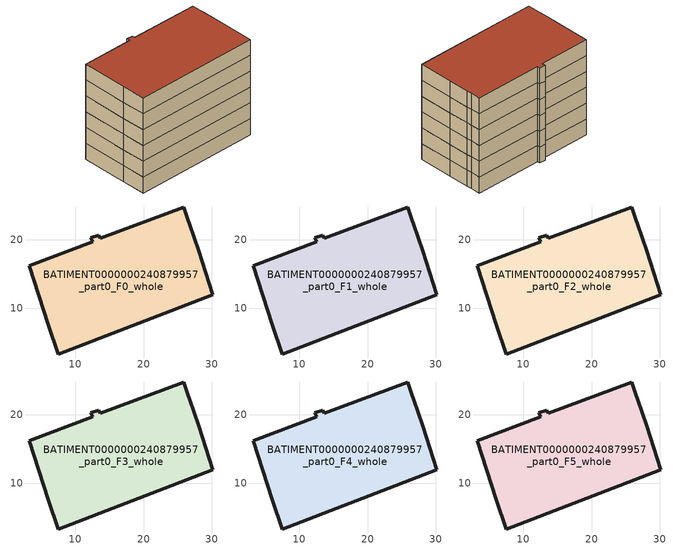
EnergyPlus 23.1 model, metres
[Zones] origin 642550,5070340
BATIMENT0000000240879957_part0_F0_whole
 floor ground (EU_floor_Construction): 26.46,22.98 26.76,22.18 28.06,18.37 30.16,11.97 7.54,3.27 6.04,7.57 3.24,16.18 12.55,19.68 12.25,20.28 13.45,20.68 13.65,20.18 25.86,24.78 z0
 wall outside (EU_wall_Construction): 3.24,16.18 6.04,7.57 7.54,3.27 30.16,11.97 28.06,18.37 26.76,22.18 26.46,22.98 25.86,24.78 13.65,20.18 13.45,20.68 12.25,20.28 12.55,19.68 3.24,16.18 z0:3
BATIMENT0000000240879957_part0_F1_whole
 floor to BATIMENT0000000240879957_part0_F0_whole (EU_floor_Construction): 26.46,22.98 26.76,22.18 28.06,18.37 30.16,11.97 7.54,3.27 6.04,7.57 3.24,16.18 12.55,19.68 12.25,20.28 13.45,20.68 13.65,20.18 25.86,24.78 z3
 wall outside (EU_wall_Construction): 3.24,16.18 6.04,7.57 7.54,3.27 30.16,11.97 28.06,18.37 26.76,22.18 26.46,22.98 25.86,24.78 13.65,20.18 13.45,20.68 12.25,20.28 12.55,19.68 3.24,16.18 z3:6
BATIMENT0000000240879957_part0_F2_whole
 floor to BATIMENT0000000240879957_part0_F1_whole (EU_floor_Construction): 26.46,22.98 26.76,22.18 28.06,18.37 30.16,11.97 7.54,3.27 6.04,7.57 3.24,16.18 12.55,19.68 12.25,20.28 13.45,20.68 13.65,20.18 25.86,24.78 z6
 wall outside (EU_wall_Construction): 3.24,16.18 6.04,7.57 7.54,3.27 30.16,11.97 28.06,18.37 26.76,22.18 26.46,22.98 25.86,24.78 13.65,20.18 13.45,20.68 12.25,20.28 12.55,19.68 3.24,16.18 z6:9
BATIMENT0000000240879957_part0_F3_whole
 floor to BATIMENT0000000240879957_part0_F2_whole (EU_floor_Construction): 26.46,22.98 26.76,22.18 28.06,18.37 30.16,11.97 7.54,3.27 6.04,7.57 3.24,16.18 12.55,19.68 12.25,20.28 13.45,20.68 13.65,20.18 25.86,24.78 z9
 wall outside (EU_wall_Construction): 3.24,16.18 6.04,7.57 7.54,3.27 30.16,11.97 28.06,18.37 26.76,22.18 26.46,22.98 25.86,24.78 13.65,20.18 13.45,20.68 12.25,20.28 12.55,19.68 3.24,16.18 z9:12
BATIMENT0000000240879957_part0_F4_whole
 floor to BATIMENT0000000240879957_part0_F3_whole (EU_floor_Construction): 26.46,22.98 26.76,22.18 28.06,18.37 30.16,11.97 7.54,3.27 6.04,7.57 3.24,16.18 12.55,19.68 12.25,20.28 13.45,20.68 13.65,20.18 25.86,24.78 z12
 wall outside (EU_wall_Construction): 3.24,16.18 6.04,7.57 7.54,3.27 30.16,11.97 28.06,18.37 26.76,22.18 26.46,22.98 25.86,24.78 13.65,20.18 13.45,20.68 12.25,20.28 12.55,19.68 3.24,16.18 z12:15
BATIMENT0000000240879957_part0_F5_whole
 floor to BATIMENT0000000240879957_part0_F4_whole (EU_floor_Construction): 26.46,22.98 26.76,22.18 28.06,18.37 30.16,11.97 7.54,3.27 6.04,7.57 3.24,16.18 12.55,19.68 12.25,20.28 13.45,20.68 13.65,20.18 25.86,24.78 z15
 wall outside (EU_wall_Construction): 3.24,16.18 6.04,7.57 7.54,3.27 30.16,11.97 28.06,18.37 26.76,22.18 26.46,22.98 25.86,24.78 13.65,20.18 13.45,20.68 12.25,20.28 12.55,19.68 3.24,16.18 z15:18
 roof outside (EU_roof_Construction): 30.16,11.97 28.06,18.37 26.76,22.18 26.46,22.98 25.86,24.78 13.65,20.18 13.45,20.68 12.25,20.28 12.55,19.68 3.24,16.18 6.04,7.57 7.54,3.27 z18
[Building]
EU S2 Campaign: North Axis=0; Terrain=City; Solar Distribution=FullExterior
[Site:Location]
Lyon-Bron: Latitude=45.75; Longitude=5; Time Zone=1; Elevation=198
[SizingPeriod:WeatherFileDays]
AnnualSizingPeriod: Begin Month=1; Begin Day of Month=1; End Month=12; End Day of Month=31; Day of Week for Start Day=Monday; Use Weather File Daylight Saving Period=No; Use Weather File Rain and Snow Indicators=No
[MATERIAL]
EU_InternalMass_Material: Roughness=MediumRough; Thickness=0.1; Conductivity=1; Density=1800; Specific Heat=900; Thermal Absorptance=0.9; Solar Absorptance=0.7; Visible Absorptance=0.7
[MATERIAL:NOMASS] Roughness=MediumRough; Thermal Absorptance=0.9; Solar Absorptance=0.7; Visible Absorptance=0.7
Name | Thermal Resistance
EU_wall_NoMass | 0.776494
EU_roof_NoMass | 0.486893
EU_floor_NoMass | 0.421597
[CONSTRUCTION]
EU_wall_Construction: EU_wall_NoMass
EU_roof_Construction: EU_roof_NoMass
EU_floor_Construction: EU_floor_NoMass
EU_InternalMass_Construction: EU_InternalMass_Material
[ZONE] Type=1; Multiplier=1; Ceiling Height=autocalculate; Floor Area=autocalculate; Part of Total Floor Area=Yes
Name | Volume
BATIMENT0000000240879957_part0_F0_whole | 988.947
BATIMENT0000000240879957_part0_F1_whole; BATIMENT0000000240879957_part0_F2_whole; BATIMENT0000000240879957_part0_F3_whole; BATIMENT0000000240879957_part0_F4_whole; BATIMENT0000000240879957_part0_F5_whole | 988.946
[INTERNALMASS] Construction=EU_InternalMass_Construction; Surface Area=329.649
Name | Zone or ZoneList
BATIMENT0000000240879957_part0_F0_whole_EU_InternalMass | BATIMENT0000000240879957_part0_F0_whole
BATIMENT0000000240879957_part0_F1_whole_EU_InternalMass | BATIMENT0000000240879957_part0_F1_whole
BATIMENT0000000240879957_part0_F2_whole_EU_InternalMass | BATIMENT0000000240879957_part0_F2_whole
BATIMENT0000000240879957_part0_F3_whole_EU_InternalMass | BATIMENT0000000240879957_part0_F3_whole
BATIMENT0000000240879957_part0_F4_whole_EU_InternalMass | BATIMENT0000000240879957_part0_F4_whole
BATIMENT0000000240879957_part0_F5_whole_EU_InternalMass | BATIMENT0000000240879957_part0_F5_whole
[OTHEREQUIPMENT] Fuel Type=Electricity; Design Level Calculation Method=Watts/Area; Power per Zone Floor Area=1; Fraction Latent=0; Fraction Radiant=0; Fraction Lost=0; Carbon Dioxide Generation Rate=0; EndUse Subcategory=EU_Step8_InternalGains
Name | Zone or ZoneList or Space or SpaceList | Schedule
EU_Step8_InternalGain_BATIMENT0000000240879957_part0_F0_whole_f000 | BATIMENT0000000240879957_part0_F0_whole | EU_Step8_GainSchedule_BATIMENT0000000240879957_part0_F0_whole_f000
EU_Step8_InternalGain_BATIMENT0000000240879957_part0_F1_whole_f000 | BATIMENT0000000240879957_part0_F1_whole | EU_Step8_GainSchedule_BATIMENT0000000240879957_part0_F1_whole_f000
EU_Step8_InternalGain_BATIMENT0000000240879957_part0_F2_whole_f000 | BATIMENT0000000240879957_part0_F2_whole | EU_Step8_GainSchedule_BATIMENT0000000240879957_part0_F2_whole_f000
EU_Step8_InternalGain_BATIMENT0000000240879957_part0_F3_whole_f000 | BATIMENT0000000240879957_part0_F3_whole | EU_Step8_GainSchedule_BATIMENT0000000240879957_part0_F3_whole_f000
EU_Step8_InternalGain_BATIMENT0000000240879957_part0_F4_whole_f000 | BATIMENT0000000240879957_part0_F4_whole | EU_Step8_GainSchedule_BATIMENT0000000240879957_part0_F4_whole_f000
EU_Step8_InternalGain_BATIMENT0000000240879957_part0_F5_whole_f000 | BATIMENT0000000240879957_part0_F5_whole | EU_Step8_GainSchedule_BATIMENT0000000240879957_part0_F5_whole_f000
[ZONEVENTILATION:DESIGNFLOWRATE] Schedule=EU_AlwaysOn; Design Flow Rate Calculation Method=AirChanges/Hour; Air Changes per Hour=0.693814; Ventilation Type=Natural; Fan Pressure Rise=0; Fan Total Efficiency=1; Constant Term Coefficient=1; Temperature Term Coefficient=0; Velocity Term Coefficient=0; Velocity Squared Term Coefficient=0; Minimum Indoor Temperature=-100; Maximum Indoor Temperature=100; Delta Temperature=-100; Minimum Outdoor Temperature=-100; Maximum Outdoor Temperature=100; Maximum Wind Speed=40
Name | Zone or ZoneList or Space or SpaceList
EU_ConstantAir_BATIMENT0000000240879957_part0_F0_whole | BATIMENT0000000240879957_part0_F0_whole
EU_ConstantAir_BATIMENT0000000240879957_part0_F1_whole | BATIMENT0000000240879957_part0_F1_whole
EU_ConstantAir_BATIMENT0000000240879957_part0_F2_whole | BATIMENT0000000240879957_part0_F2_whole
EU_ConstantAir_BATIMENT0000000240879957_part0_F3_whole | BATIMENT0000000240879957_part0_F3_whole
EU_ConstantAir_BATIMENT0000000240879957_part0_F4_whole | BATIMENT0000000240879957_part0_F4_whole
EU_ConstantAir_BATIMENT0000000240879957_part0_F5_whole | BATIMENT0000000240879957_part0_F5_whole
[HVACTEMPLATE:THERMOSTAT] Constant Heating Setpoint=20; Constant Cooling Setpoint=50
EU_HeatOnly_BATIMENT0000000240879957_part0_F0_whole; EU_HeatOnly_BATIMENT0000000240879957_part0_F1_whole; EU_HeatOnly_BATIMENT0000000240879957_part0_F2_whole; EU_HeatOnly_BATIMENT0000000240879957_part0_F3_whole; EU_HeatOnly_BATIMENT0000000240879957_part0_F4_whole; EU_HeatOnly_BATIMENT0000000240879957_part0_F5_whole
[HVACTEMPLATE:ZONE:IDEALLOADSAIRSYSTEM] System Availability Schedule=EU_AlwaysOn; Maximum Heating Supply Air Temperature=50; Minimum Cooling Supply Air Temperature=13; Maximum Heating Supply Air Humidity Ratio=0.0156; Minimum Cooling Supply Air Humidity Ratio=0.0077; Heating Limit=NoLimit; Cooling Limit=NoLimit; Heating Availability Schedule=EU_AlwaysOn; Cooling Availability Schedule=EU_CoolingOff; Dehumidification Control Type=ConstantSensibleHeatRatio; Cooling Sensible Heat Ratio=0.7; Dehumidification Setpoint=60; Humidification Control Type=None; Humidification Setpoint=30; Outdoor Air Method=None; Outdoor Air Flow Rate per Person=0.00944; Outdoor Air Flow Rate per Zone Floor Area=0; Outdoor Air Flow Rate per Zone=0; Demand Controlled Ventilation Type=None; Outdoor Air Economizer Type=NoEconomizer; Heat Recovery Type=None; Sensible Heat Recovery Effectiveness=0.7; Latent Heat Recovery Effectiveness=0.65
Name | Template Thermostat
BATIMENT0000000240879957_part0_F0_whole | EU_HeatOnly_BATIMENT0000000240879957_part0_F0_whole
BATIMENT0000000240879957_part0_F1_whole | EU_HeatOnly_BATIMENT0000000240879957_part0_F1_whole
BATIMENT0000000240879957_part0_F2_whole | EU_HeatOnly_BATIMENT0000000240879957_part0_F2_whole
BATIMENT0000000240879957_part0_F3_whole | EU_HeatOnly_BATIMENT0000000240879957_part0_F3_whole
BATIMENT0000000240879957_part0_F4_whole | EU_HeatOnly_BATIMENT0000000240879957_part0_F4_whole
BATIMENT0000000240879957_part0_F5_whole | EU_HeatOnly_BATIMENT0000000240879957_part0_F5_whole
[SIZING:ZONE] Zone Cooling Design Supply Air Temperature Input Method=SupplyAirTemperature; Zone Cooling Design Supply Air Temperature=13; Zone Heating Design Supply Air Temperature Input Method=SupplyAirTemperature; Zone Heating Design Supply Air Temperature=50; Zone Cooling Design Supply Air Humidity Ratio=0.008; Zone Heating Design Supply Air Humidity Ratio=0.008; Cooling Design Air Flow Method=DesignDay; Cooling Design Air Flow Rate=0; Cooling Minimum Air Flow per Zone Floor Area=0.000762; Cooling Minimum Air Flow=0; Cooling Minimum Air Flow Fraction=0.2; Heating Design Air Flow Method=DesignDay; Heating Design Air Flow Rate=0; Heating Maximum Air Flow per Zone Floor Area=0.002032; Heating Maximum Air Flow=0.141576; Heating Maximum Air Flow Fraction=0.3; Account for Dedicated Outdoor Air System=No; Dedicated Outdoor Air System Control Strategy=NeutralSupplyAir; Dedicated Outdoor Air Low Setpoint Temperature for Design=autosize; Dedicated Outdoor Air High Setpoint Temperature for Design=autosize; Zone Load Sizing Method=Sensible Load Only No Latent Load; Zone Latent Cooling Design Supply Air Humidity Ratio Input Method=HumidityRatioDifference; Zone Cooling Design Supply Air Humidity Ratio Difference=0.005; Zone Latent Heating Design Supply Air Humidity Ratio Input Method=HumidityRatioDifference; Zone Humidification Design Supply Air Humidity Ratio Difference=0.005
BATIMENT0000000240879957_part0_F0_whole; BATIMENT0000000240879957_part0_F1_whole; BATIMENT0000000240879957_part0_F2_whole; BATIMENT0000000240879957_part0_F3_whole; BATIMENT0000000240879957_part0_F4_whole; BATIMENT0000000240879957_part0_F5_whole
[SCHEDULE:CONSTANT]
Name | Hourly Value
EU_AlwaysOn | 1
EU_CoolingOff | 0
[SCHEDULE:FILE] Column Number=1; Rows to Skip at Top=0; Number of Hours of Data=8760; Column Separator=Comma; Interpolate to Timestep=No; Minutes per Item=60; Adjust Schedule for Daylight Savings=Yes
Name | File
EU_Step8_GainSchedule_BATIMENT0000000240879957_part0_F0_whole_f000 | C:\Users\o_iseri\Desktop\OpenUBEM\openubem\outputs\eu_evidence\EU-04\s3\s3_campaign\FR-LYO-HAUTCOEURPENTES\BATIMENT0000000240879957_part0\BATIMENT0000000240879957_part0_F0_whole_f000_gain.csv
EU_Step8_GainSchedule_BATIMENT0000000240879957_part0_F1_whole_f000 | C:\Users\o_iseri\Desktop\OpenUBEM\openubem\outputs\eu_evidence\EU-04\s3\s3_campaign\FR-LYO-HAUTCOEURPENTES\BATIMENT0000000240879957_part0\BATIMENT0000000240879957_part0_F1_whole_f000_gain.csv
EU_Step8_GainSchedule_BATIMENT0000000240879957_part0_F2_whole_f000 | C:\Users\o_iseri\Desktop\OpenUBEM\openubem\outputs\eu_evidence\EU-04\s3\s3_campaign\FR-LYO-HAUTCOEURPENTES\BATIMENT0000000240879957_part0\BATIMENT0000000240879957_part0_F2_whole_f000_gain.csv
EU_Step8_GainSchedule_BATIMENT0000000240879957_part0_F3_whole_f000 | C:\Users\o_iseri\Desktop\OpenUBEM\openubem\outputs\eu_evidence\EU-04\s3\s3_campaign\FR-LYO-HAUTCOEURPENTES\BATIMENT0000000240879957_part0\BATIMENT0000000240879957_part0_F3_whole_f000_gain.csv
EU_Step8_GainSchedule_BATIMENT0000000240879957_part0_F4_whole_f000 | C:\Users\o_iseri\Desktop\OpenUBEM\openubem\outputs\eu_evidence\EU-04\s3\s3_campaign\FR-LYO-HAUTCOEURPENTES\BATIMENT0000000240879957_part0\BATIMENT0000000240879957_part0_F4_whole_f000_gain.csv
EU_Step8_GainSchedule_BATIMENT0000000240879957_part0_F5_whole_f000 | C:\Users\o_iseri\Desktop\OpenUBEM\openubem\outputs\eu_evidence\EU-04\s3\s3_campaign\FR-LYO-HAUTCOEURPENTES\BATIMENT0000000240879957_part0\BATIMENT0000000240879957_part0_F5_whole_f000_gain.csv
